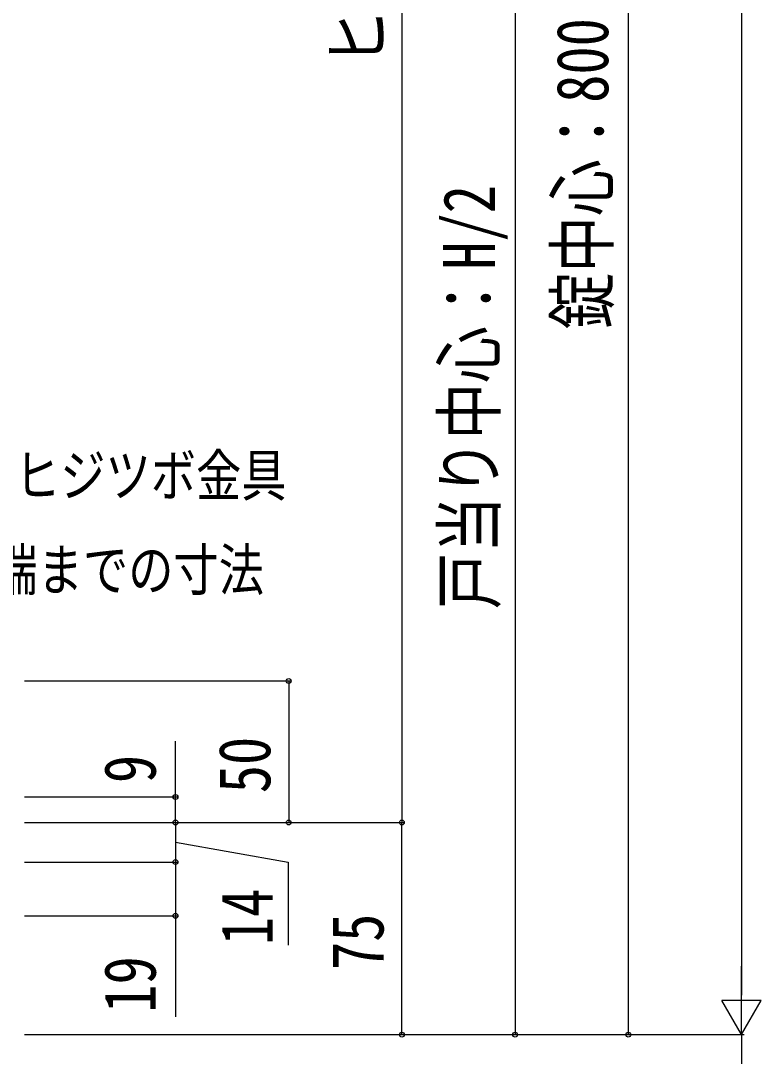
# Model space of a CAD drawing. Units: millimetres, scale not verified. Extents: x -1312 to 1312, y -2119 to 2123.
# Drawn here: x -967.2 to -705.5, y -1459 to -1093 of the extents above; entities that cross this region are included whole.
import ezdxf
from ezdxf.enums import TextEntityAlignment as Align

# ---------------------------------------------------------------- set-up
doc = ezdxf.new("R2010")
doc.units = ezdxf.units.MM
doc.header["$LTSCALE"] = 10
doc.layers.add('0-1_USER1', color=3, linetype='Continuous')
doc.layers.add('0-7_YKK_D', color=6, linetype='Continuous')
doc.styles.add('ＭＳ ゴシック', font='')
doc.styles.get('ＭＳ ゴシック').set_extended_font_data('MS Gothic')

msp = doc.modelspace()

# ---------------------------------------------------------------- linework, layer by layer
at = {"layer": '0-7_YKK_D'}
for p, q in [((-712.5, -485.36), (-712.5, -1437.36)), ((-832.5, -596.36), (-832.5, -1376.36)), ((-752.5, -811.36), (-752.5, -1451.36)), ((-792.5, -961.36), (-792.5, -1451.36)), ((-965.9, -1326.36), (-871.5, -1326.36)), ((-872.5, -1326.36), (-872.5, -1376.36)), ((-965.9, -1367.36), (-911.5, -1367.36)), ((-965.9, -1376.36), (-871.5, -1376.36)), ((-965.9, -1376.36), (-911.5, -1376.36)), ((-965.9, -1376.36), (-911.5, -1376.36)), ((-965.9, -1376.36), (-831.5, -1376.36)), ((-965.9, -1376.36), (-831.5, -1376.36)), ((-912.5, -1376.36), (-912.5, -1390.36)), ((-832.5, -1451.36), (-832.5, -1376.36)), ((-965.9, -1390.36), (-911.5, -1390.36)), ((-965.9, -1390.36), (-911.5, -1390.36)), ((-965.9, -1409.36), (-911.5, -1409.36)), ((-712.5, -1451.36), (-712.5, -1427.11)), ((-712.5, -1451.36), (-719.5, -1439.24)), ((-705.5, -1439.24), (-719.5, -1439.24)), ((-712.5, -1451.36), (-705.5, -1439.24)), ((-965.9, -1451.36), (-751.5, -1451.36)), ((-965.9, -1451.36), (-791.5, -1451.36)), ((-965.9, -1451.36), (-831.5, -1451.36)), ((-965.9, -1451.36), (-711.5, -1451.36)), ((-965.9, -1451.36), (-711.5, -1451.36)), ((-712.5, -1451.36), (-712.5, -1531.36))]:
    msp.add_line(p, q, dxfattribs=at)
for points in [[(-912.5, -1376.36), (-912.5, -1367.36), (-912.5, -1347.63)], [(-912.5, -1383.36), (-872.69, -1390.4), (-872.69, -1419.73)], [(-912.5, -1390.36), (-912.5, -1409.36), (-912.5, -1445.1)]]:
    msp.add_lwpolyline(points, dxfattribs=at)
for centre in [(-872.5, -1326.36), (-912.5, -1367.36), (-912.5, -1376.36), (-912.5, -1376.36), (-872.5, -1376.36), (-832.5, -1376.36), (-832.5, -1376.36), (-912.5, -1390.36), (-912.5, -1390.36), (-912.5, -1409.36), (-832.5, -1451.36), (-792.5, -1451.36), (-752.5, -1451.36)]:
    msp.add_circle(centre, 0.85, dxfattribs=at)

# ---------------------------------------------------------------- texts
at = {"layer": '0-1_USER1', "style": 'ＭＳ ゴシック', "width": 0.8}
for s, p in [('9はヒジツボ金具', (-993.21, -1265.44)), ('上端までの寸法', (-993.21, -1298.78))]:
    msp.add_text(s, height=14.66, dxfattribs=at).set_placement(p, align=Align.BOTTOM_LEFT)
at = {"layer": '0-7_YKK_D', "style": 'ＭＳ ゴシック', "width": 0.8}
for s, p in [('ヒンジピッチ：H-200', (-833.5, -1109.03)), ('錠中心：800', (-754.1, -1202.03)), ('戸当り中心：H/2', (-794.1, -1301.03)), ('50', (-873.5, -1366.03)), ('9', (-914, -1362.46)), ('14', (-872.69, -1419.73)), ('75', (-833.5, -1428.53)), ('19', (-914, -1443.6))]:
    msp.add_text(s, height=18.33, rotation=90, dxfattribs=at).set_placement(p, align=Align.BOTTOM_LEFT)

doc.saveas('drawing.dxf')
